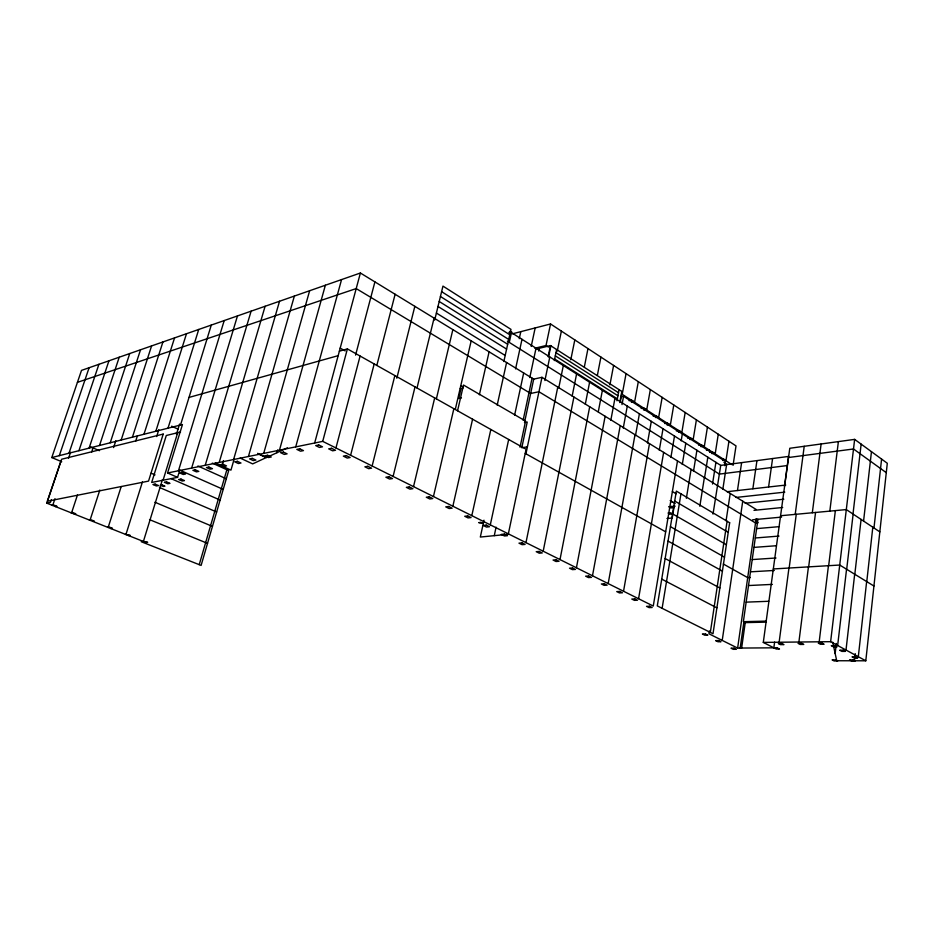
<?xml version="1.0" encoding="UTF-8"?>
<svg xmlns="http://www.w3.org/2000/svg" width="934" height="934" viewBox="0 0 934 934"><rect width="100%" height="100%" fill="white"/><g stroke="black" fill="none" stroke-linecap="round" stroke-linejoin="round"><path stroke-width="1.4" d="M832.731 642.183L836.712 660.747L865.795 660.793L887.3 463.264L854.645 439.377L789.79 448.273L763.3 642.405L773.842 647.822L774.613 642.102M854.447 660.77L855.24 653.637M858.311 656.719L866.647 581.543M866.775 581.625L872.811 527.208M873.979 527.979L881.591 459.084M846.006 650.029L854.68 574.2M854.808 574.282L861.09 519.409M863.576 521.067L871.457 451.682M837.646 645.499L846.554 569.215M852.999 514.027L861.148 444.14M846.683 569.308L853.127 514.109M835.159 653.52L836.339 643.456M865.795 660.793L830.63 641.681L854.645 439.377M819.188 641.81L828.446 565.7M828.668 565.689L835.37 510.606M829.824 511.12L838.382 441.619M798.897 642.032L808.447 566.88M808.669 566.868L815.569 512.462M812.323 512.766L821.114 443.977M795.208 514.365L804.221 446.3M779.131 642.242L788.95 568.035M789.16 568.024L796.27 514.272M784.443 486.556L788.553 456.434L720.733 465.389L509.555 331.418M740.172 648.044L743.779 622.663L766.417 622.126M741.631 648.044L745.309 622.102M768.589 486.976L772.581 458.547M773.842 647.822L737.626 648.079L756.131 518.709M756.482 523.379L757.089 519.164M757.953 519.292L743.371 621.682L766.008 621.122M752.862 488.762L756.949 460.602M722.216 640.397L742.74 501.184M710.33 632.411L727.096 521.242M737.463 490.502L741.619 462.634M733.062 465.342L736.015 445.903L550.546 323.97L512.357 333.835M709.431 630.94L708.999 633.812L737.626 648.079M726.092 520.705L730.213 493.456M724.621 465.634L725.274 461.373L623.55 396.296L620.818 396.822M725.94 460.777L728.94 441.245M722.834 489.241L726.605 464.607M713.016 514.085L720.733 465.389M715.187 453.889L718.269 434.24M712.514 484.046L715.911 462.318M699.823 506.263L704.388 477.519M704.505 478.161L707.832 457.205M704.259 446.884L707.435 427.107M693.495 471.366L696.916 450.27M693.145 439.762L696.402 419.856M686.362 498.289L691.09 469.312M673.951 507.571L672.223 517.996L666.958 518.522M682.287 464.467L685.801 443.218M662.113 608.303L680.956 493.853M681.832 432.524L685.182 412.489M677.5 460.929L653.263 606.049L322.709 441.373L167.571 472.978L182.457 424.538L51.79 457.555L81.503 370.389L360.396 273.008L533.699 379.122L541.977 377.313L756.131 509.45M681.166 440.871L682.334 433.901M670.892 457.438L674.5 436.05M638.564 598.729L663.642 452.383M670.332 425.157L673.776 404.982M659.287 450.281L663.012 428.764M658.622 417.65L662.159 397.347M647.484 443.008L651.313 421.339M623.538 591.245L649.48 443.638M646.702 410.014L650.344 389.571M608.186 583.598L635.015 434.719M635.482 435.606L639.405 413.785M634.571 402.25L638.319 381.667M592.483 575.776L620.234 425.6M623.258 428.064L627.286 406.103M619.756 402.554L621.822 391.428M620.386 401.398L622.196 391.673L550.465 345.58L536.466 348.966M626.072 373.623L622.219 394.335L731.871 464.583M622.009 404.585L623.55 396.296M610.801 420.393L614.957 398.281M616.977 400.791L619.067 389.653M609.914 384.89L613.603 365.428M576.43 567.767L605.139 416.284M598.285 411.777L602.395 390.319M560.003 559.583L589.704 406.757M597.386 375.281L600.912 357.08M585.303 404.235L589.611 382.204M584.357 366.899L587.976 348.58M572.157 396.133L576.593 373.939M543.191 551.212L573.92 397.02M570.791 359.788L574.807 339.918M558.765 387.867L563.33 365.533M525.97 542.631L557.785 387.061M554.329 360.582L556.617 349.538M557.259 351.102L561.392 331.091M548.141 356.66L550.465 345.58M548.562 356.928L550.873 345.837M544.896 380.535L549.811 356.951M534.808 348.242L546.016 345.522L550.546 323.97M508.353 533.863L526.099 449.266L347.39 348.907L339.357 351.184M525.947 453.796L541.977 377.313M523.145 420.183L532.076 378.13M538.72 351.021L539.303 348.277M533.699 379.122L524.511 422.53L527.22 422.028L521.791 447.76L527.406 446.826M520.028 447.246L525.562 421.059L463.509 385.041L457.567 410.773M531.212 346.421L535.17 327.939M494.273 535.672L496.082 527.161M529.788 377.593L536.034 348.219M490.303 524.861L508.68 439.482M514.599 415.221L523.682 372.981M515.568 368.895L522.001 339.311M483.999 520.203L480.333 537.05L508.645 534.236M519.257 338.692L520.798 331.663M503.846 361.528L510.968 329.375L442.961 286.108L434.684 320.07M509.474 341.587L511.634 331.792L508.855 332.516M471.81 515.65L490.84 429.465M497.192 405.134L506.59 362.52M452.862 506.216L472.581 419.203M479.376 394.79L489.101 351.814M455.302 409.337L471.191 340.852M461.034 388.591L458.722 398.503L461.454 397.919M433.446 496.538L453.866 408.695M413.529 486.614L434.684 397.931M436.388 398.806L452.862 329.62M417.031 387.925L434.077 318.12M393.097 476.433L415.023 386.886M372.129 465.996L394.86 375.573M396.822 378.235L414.836 306.34M350.612 455.278L374.184 363.956M376.822 365.428L395.117 294.268M335.948 447.97L360.092 356.041M355.574 355.107L374.908 281.893M322.709 441.373L347.39 348.907M314.665 443.02L360.396 273.008M295.728 446.872L341.564 279.581M279.464 450.188L325.371 285.232M276.919 452.71L277.678 449.966M263.703 453.399L309.644 290.731M248.421 456.504L294.373 296.055M233.593 459.528L279.535 301.238M234.084 459.353L230.955 470.129L215.252 462.972M199.222 564.661L226.869 469.744M219.198 462.458L265.116 306.27M221.848 465.973L223.436 460.567M205.223 465.307L251.106 311.174M191.645 468.074L237.47 315.925M178.464 470.759L224.207 320.56M180.519 432.01L166.287 435.501L151.682 482.458L177.577 477.367L179.667 470.479M143.404 541.428L162.446 479.656M176.444 434.24L179.585 424.048M163.076 480.216L177.717 432.687M180.519 425.028L211.294 325.067M168.003 428.192L198.732 329.457M155.826 431.274L186.485 333.73M125.938 534.505L142.423 481.967M156.667 436.54L158.815 429.663M143.976 434.263L174.553 337.898M108.157 527.453L121.198 486.556M135.663 441.233L137.426 435.699M132.43 437.182L162.925 341.961M121.175 440.031L151.588 345.919M90.014 520.273L99.821 490.058M113.609 447.584L115.816 440.801M110.212 442.798L140.532 349.771M99.518 445.495L129.744 353.542M71.533 512.953L77.475 494.962M91.649 452.068L93.015 447.911M89.092 448.133L119.225 357.22M78.923 450.702L108.939 360.804M68.999 453.212L98.911 364.307M52.689 505.481L54.989 498.663M68.521 458.384L70.587 452.243M142.925 541.276L147.677 542.28L145.996 542.502L46.7 503.111L60.815 461.349M51.312 499.678L50.401 502.387L46.7 503.111M59.309 455.664L89.104 367.739M287.392 447.83L266.54 457.555L257.644 453.34M77.429 382.345L356.204 288.583L530.664 393.471L538.941 391.743L755.524 522.958L758.128 522.725M189.018 397.429L338.155 355.667M176.363 432.839L178.055 432.419M460.264 388.602L463.089 387.972M51.954 505.247L53.542 504.944L56.927 506.286L55.34 506.59M629.049 400.698L631.711 400.196L634.034 401.69L631.372 402.192M641.191 408.462L643.853 407.983L646.141 409.442L643.479 409.921M70.856 512.731L72.455 512.439L75.782 513.758L74.183 514.05M653.123 416.085L655.785 415.618L658.026 417.066L655.364 417.521M664.845 423.581L667.506 423.137L669.713 424.55L667.051 424.993M89.395 520.075L91.018 519.806L94.276 521.102L92.653 521.37M676.356 430.936L679.018 430.516L681.19 431.905L678.528 432.325M107.573 527.278L109.22 527.021L112.419 528.294L110.772 528.539M687.681 438.174L690.343 437.766L692.479 439.132L689.817 439.54M698.819 445.296L701.469 444.899L703.571 446.242L700.92 446.639M706.408 450.153L709.245 449.744M125.413 534.341L130.211 535.357L128.553 535.591M709.758 452.289L712.409 451.904L714.475 453.235L711.825 453.609M722.554 460.462L725.204 460.1L723.173 458.804M788.529 457.508L853.501 448.985L886.273 472.651M787.315 465.552L719.39 474.11L507.384 341.214M727.119 491.716L785.739 485.061M736.109 497.437L784.782 492.136M668.919 506.835L675.165 506.17M745.11 503.274L783.813 499.235M672.632 513.898L669.97 514.167L668.043 513.058L670.694 512.789L726.372 544.72M753.983 510.338L782.692 507.489M780.591 515.743L846.309 509.579L879.828 531.878M752.629 519.794L781.571 517.109M756.633 528.621L778.886 526.683M755.291 537.984L778.991 536.081M753.948 547.394L776.294 545.736M752.22 559.571L776.002 557.995M773.329 568.958L839.724 565.035L873.932 586.027M750.469 571.83L774.309 570.452M750.341 577.492L747.702 577.632L723.348 564.031M748.519 585.548L772.418 584.38M746.149 602.138L768.717 601.286M763.3 642.405L830.63 641.681M141.209 541.708L201.114 565.409L228.69 470.573L212.31 463.112M149.533 519.631L207.523 543.366M51.79 457.555L61.726 461.735M154.904 502.235L212.45 526.402M159.457 487.455L216.641 511.984M90.4 446.779L99.424 450.702M151.11 473.176L155.032 474.881M171.097 478.663L220.12 500.052M167.571 472.978L177.577 477.367M179.643 470.071L223.214 489.393M197.891 465.996L226.297 478.78M171.623 426.173L178.009 429.15M240.155 458.069L252.682 463.894L266.132 457.625L258.566 454.052M661.727 579.103L716.892 607.871M665.148 558.544L719.88 588M668.043 541.09L722.414 571.118M340.186 348.113L345.195 350.915M525.223 453.399L665.662 531.82M670.437 526.671L724.504 557.178M460.801 385.637L463.241 387.05M670.168 500.589L675.2 503.519M670.997 501.231L672.912 502.352M674.698 500.998L728.228 532.333M672.387 491.576L676.134 493.794M436.388 313.065L505.189 355.48M437.999 306.469L506.602 349.094M439.213 301.484L507.676 344.261M440.428 296.498L508.738 339.451M441.607 291.665L509.777 334.757M554.656 359.018L617.351 398.83M723.92 462.388L727.154 464.455M555.31 355.854L617.923 395.759M546.016 345.522L548.445 347.074M555.963 352.69L618.495 392.7M709.478 451.426L711.369 452.64M729.664 522.771L713.016 633.742L657.279 605.897L676.344 491.109L729.664 522.771M163.205 434.088L148.541 481.103L47.459 501.219L61.656 459.224L163.205 434.088M182.025 472.476L179.713 472.931L183.216 474.484L185.539 474.028L182.025 472.476M195.264 469.802L192.883 470.292L196.42 471.868L198.802 471.39L195.264 469.802M208.901 467.07L206.449 467.56L209.998 469.172L212.462 468.681L208.901 467.07M222.922 464.245L220.401 464.758L223.985 466.393L226.507 465.891L222.922 464.245M237.376 461.338L234.773 461.863L238.38 463.533L240.984 463.019L237.376 461.338M252.262 458.349L249.576 458.886L253.207 460.59L255.893 460.053L252.262 458.349M267.603 455.267L264.836 455.815L268.49 457.555L271.257 456.995L267.603 455.267M283.422 452.079L280.574 452.651L284.251 454.414L287.112 453.854L283.422 452.079M299.756 448.799L296.814 449.394L300.514 451.192L303.457 450.608L299.756 448.799M318.751 444.981L315.704 445.588L319.428 447.433L322.487 446.826L318.751 444.981M331.558 448.297L328.675 448.857L332.609 450.818L335.504 450.258L331.558 448.297M155.091 484.092L152.942 484.512L156.34 485.972L158.5 485.563L155.091 484.092M166.532 481.874L164.326 482.294L167.758 483.777L169.965 483.357L166.532 481.874M180.974 479.072L178.698 479.504L182.153 481.022L184.43 480.59L180.974 479.072M161.909 484.851L160.228 485.166L163.228 486.462L164.921 486.147L161.909 484.851M346.257 455.594L343.35 456.131L347.226 458.057L350.133 457.52L346.257 455.594M367.821 466.299L364.89 466.813L368.673 468.681L371.592 468.179L367.821 466.299M388.824 476.737L385.882 477.216L389.56 479.025L392.502 478.57L388.824 476.737M409.302 486.906L406.348 487.35L409.933 489.124L412.886 488.692L409.302 486.906M429.255 496.818L426.289 497.227L429.78 498.966L432.757 498.558L429.255 496.818M448.729 506.485L445.74 506.87L449.149 508.551L452.138 508.178L448.729 506.485M467.712 515.918L464.723 516.269L468.051 517.915L471.04 517.576L467.712 515.918M480.718 522.398L478.733 522.62L482.621 523.344L480.718 522.398M486.24 525.118L483.24 525.445L486.486 527.056L489.486 526.741L486.24 525.118M671.744 506.52L669.094 506.8L671.021 507.921L673.671 507.629L671.744 506.52M504.325 534.108L501.324 534.411L504.488 535.976L507.501 535.684L504.325 534.108M521.989 542.876L518.977 543.156L522.071 544.685L525.083 544.417L521.989 542.876M539.233 551.445L536.221 551.69L539.245 553.197L542.257 552.951L539.233 551.445M556.092 559.816L553.068 560.038L556.022 561.509L559.046 561.276L556.092 559.816M572.554 567.989L569.53 568.199L572.414 569.635L575.437 569.425L572.554 567.989M588.654 575.986L585.618 576.173L588.443 577.574L591.467 577.387L588.654 575.986M604.38 583.797L601.356 583.972L604.111 585.338L607.147 585.174L604.38 583.797M619.779 591.444L616.744 591.596L619.44 592.927L622.476 592.786L619.779 591.444M634.828 598.916L631.793 599.056L634.431 600.364L637.467 600.235L634.828 598.916M649.55 606.236L646.526 606.353L649.107 607.625L652.142 607.52L649.55 606.236M705.427 633.988L702.403 634.034L704.773 635.213L707.797 635.167L705.427 633.988M718.678 640.561L715.654 640.607L717.989 641.763L721.001 641.728L718.678 640.561M781.805 643.503L778.337 643.538L780.485 644.647L783.953 644.612L781.805 643.503M801.617 643.304L798.056 643.339L800.193 644.46L803.754 644.437L801.617 643.304M821.955 643.106L818.301 643.141L820.426 644.273L824.08 644.25L821.955 643.106M834.762 645.663L831.307 645.686L833.548 646.9L837.004 646.877L834.762 645.663M734.019 648.184L730.995 648.208L733.272 649.328L736.284 649.317L734.019 648.184M777.24 647.881L774.053 647.904L776.306 649.06L779.505 649.037L777.24 647.881M843.133 650.192L839.689 650.216L841.896 651.407L845.352 651.395L843.133 650.192M855.474 656.882L852.03 656.882L854.201 658.061L857.634 658.05L855.474 656.882M835.65 659.894L832.101 659.894L834.12 660.968L837.67 660.968L835.65 659.894M853.197 659.906L849.566 659.906L851.586 660.992L855.205 660.992L853.197 659.906"/></g></svg>
